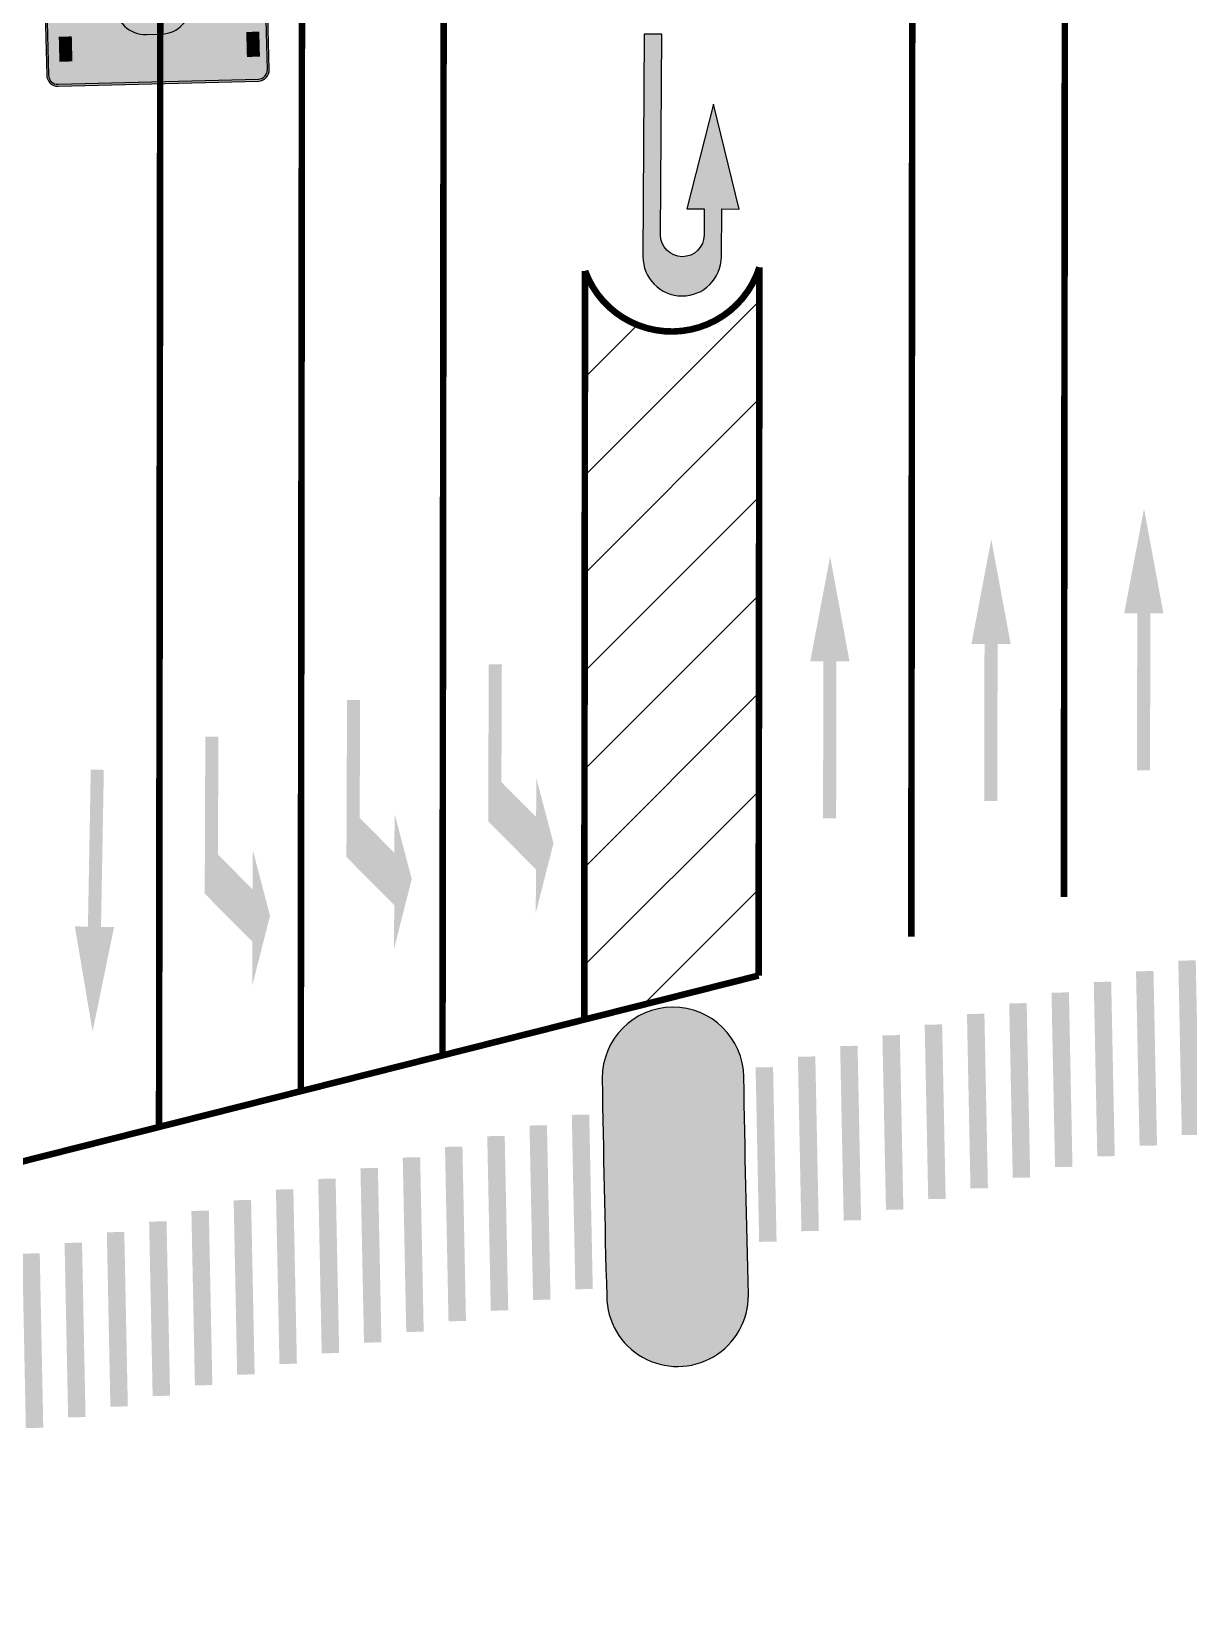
# Model space of a CAD drawing. Extents: x 54765 to 55687, y 61529 to 62330.
# Drawn here: x 55398.51 to 55425.04, y 61846.31 to 61882.66 of the extents above; entities that cross this region are included whole.
import ezdxf

# ---------------------------------------------------------------- set-up
doc = ezdxf.new("R2010")
doc.units = 0
doc.header["$LTSCALE"] = 10
doc.linetypes.add('DASHDOT', pattern=[25.399999999999995, 12.7, -6.349999999999998, 0, -6.349999999999998])
doc.linetypes.add('JTSS01', pattern=[6, 2, -4])
doc.layers.get('0').update_dxf_attribs({"color": 251, "linetype": 'CONTINUOUS', "lineweight": 0})
for name, color, linetype in [('@-交通标志', 7, 'CONTINUOUS'), ('@-地面图案', 7, 'CONTINUOUS'), ('@-路面边线', 7, 'CONTINUOUS'), ('@-隔离岛', 3, 'CONTINUOUS'), ('RD-中线', 1, 'DASHDOT'), ('道路绿化带', 3, 'CONTINUOUS')]:
    doc.layers.add(name, color=color, linetype=linetype)
doc.layers.add('@-道路标线', color=7, linetype='CONTINUOUS', lineweight=0)

# ---------------------------------------------------------------- blocks, each defined once
blk = doc.blocks.new('*U9')
at = {"layer": '@-路面边线'}
h = blk.add_hatch(color=256, dxfattribs=at)
h.dxf.hatch_style = 1
h.paths.add_polyline_path([(0.9646567362793402, -0.03550518814048487), (1.865001029216105, 3.861850345303517), (1.475265475859007, 3.951884774600399), (0.574921182936351, 0.05452924115283547)])
blk = doc.blocks.new('*U10')
at = {"layer": '@-道路标线', "color": 0, "linetype": 'ByBlock', "lineweight": -2, "transparency": 16777216}
for p, rotation in [((55409.46499406338, 61853.39401768881), 14.16754443276075), ((55410.4345782137, 61853.63877588673), 14.1675444327831), ((55408.49540991306, 61853.14925949089), 14.16754443277028), ((55406.55624161242, 61852.65974309504), 14.16754443276075), ((55407.52582576274, 61852.90450129296), 14.1675444327831), ((55405.5866574621, 61852.41498489711), 14.16754443277028), ((55403.64748916147, 61851.92546850127), 14.16754443277028), ((55404.61707331178, 61852.17022669919), 14.1675444327831), ((55402.67790501115, 61851.68071030334), 14.16754443277028), ((55400.73873671051, 61851.1911939075), 14.1675444327831), ((55401.70832086083, 61851.43595210542), 14.1675444327831), ((55399.76915256019, 61850.94643570957), 14.16754443276075), ((55397.82998425956, 61850.45691931373), 14.16754443277831), ((55398.79956840987, 61850.70167751165), 14.1675444327831), ((55396.86040010924, 61850.21216111581), 14.1675444327831), ((55394.9212318086, 61849.72264471996), 14.1675444327831), ((55395.89081595892, 61849.96740291788), 14.1675444327831)]:
    blk.add_blockref('*U9', p, dxfattribs=dict(at, rotation=rotation))
blk = doc.blocks.new('6米调头箭头')
at = {"layer": '@-地面图案'}
blk.add_hatch(color=256, dxfattribs=at).paths.add_polyline_path([(5.100000000000023, -0.1873308352377876, 1), (5.100000000000023, 1.612669164762224), (4, 1.612669164762224), (4, 2.012669164762201), (1.600000000000023, 1.412669164762178), (4, 0.8126691647622124), (4, 1.21266916476219), (4.600000000000023, 1.21266916476219, -1), (4.600000000000023, 0.2126691647621897), (0, 0.2126691647621896), (-1.110223024625157e-16, -0.1873308352377876)])
at = {"layer": '@-地面图案', "flags": 128}
blk.add_lwpolyline([(0, -0.1873308352377876), (5.100000000000023, -0.1873308352377876, 0.9999999999999999), (5.100000000000023, 1.612669164762224), (4, 1.612669164762224), (4, 2.012669164762201), (1.600000000000023, 1.412669164762178), (4, 0.8126691647622124), (4, 1.21266916476219), (4.600000000000023, 1.21266916476219, -0.9999999999999999), (4.600000000000023, 0.2126691647621897), (0, 0.2126691647621897)], format="xyb", close=True, dxfattribs=at)
blk = doc.blocks.new('*U41')
blk.add_hatch(color=256).paths.add_polyline_path([(-4.801084660847209, 6.913216578314859, -0.4142135623730984), (0.1989153391527907, 11.91321657831492), (1.491435396424549, 11.91321657831492, -0.4142135623730951), (6.491435396424549, 6.913216578314916), (6.49143539642455, -14.66465926674562), (10.79636812481976, -14.66465926674562), (10.79636812481976, 8.218149306710473, 0.4142135623730929), (2.796368124819764, 16.21814930671042), (-1.106017389242425, 16.21814930671042, 0.4142135623730973), (-9.106017389242425, 8.218149306710359), (-9.106017389242425, -5.460463757892171), (-13.67451746478991, -0.8965452761797772), (-13.67370531171082, -7.128049356979373), (-6.909623209905476, -14.50053319644144), (-0.3203471659421666, -6.952514030759631), (-0.3204402155788557, -0.8965452761797793), (-4.801084660847209, -5.460463757892172)])
at = {"color": 7}
for p, q in [((2.796368124819764, 16.21814930671042), (-1.106017389242425, 16.21814930671042)), ((0.1989153391527907, 11.91321657831492), (1.491435396424549, 11.91321657831492)), ((-9.106017389242425, 8.218149306710359), (-9.106017389242425, -5.460463757892171)), ((-4.801084660847209, -5.460463757892171), (-4.801084660847209, 6.913216578314859)), ((6.491435396424549, 6.913216578314916), (6.491435396424549, -14.66465926674562)), ((10.79636812481976, -14.66465926674562), (10.79636812481976, 8.218149306710473)), ((-9.106017389242425, -5.460463757892171), (-13.67451746478991, -0.8965452761797792)), ((-13.67451746478991, -0.8965452761797792), (-13.67370531171082, -7.128049356979375)), ((-0.3204402155788557, -0.8965452761797792), (-4.801084660847209, -5.460463757892171)), ((-0.3203471659421666, -6.95251403075963), (-0.3204402155788557, -0.8965452761797792)), ((-13.67370531171082, -7.128049356979375), (-6.909623209905476, -14.50053319644144)), ((-6.909623209905476, -14.50053319644144), (-0.3203471659421666, -6.95251403075963))]:
    blk.add_line(p, q, dxfattribs=at)
blk.add_line((6.491435396424549, -14.66465926674562), (10.79636812481976, -14.66465926674562))
at = {"const_width": 3.42}
for points in [[(-25.09646763451883, 22.7794042465523), (-25.09646763451883, 16.2330046214397)], [(24.0453234474171, 22.7794042465523), (24.0453234474171, 16.2330046214397)], [(-25.09646763451883, 9.279404246552303), (-25.09646763451883, 2.733004621439704)], [(24.0453234474171, 9.279404246552303), (24.0453234474171, 2.733004621439704)], [(-25.09646763451883, -4.220595753447697), (-25.09646763451883, -10.7669953785603)], [(24.0453234474171, -4.220595753447697), (24.0453234474171, -10.7669953785603)], [(-25.09646763451883, -17.7205957534477), (-25.09646763451883, -24.2669953785603)], [(24.0453234474171, -17.7205957534477), (24.0453234474171, -24.2669953785603)]]:
    blk.add_lwpolyline(points, dxfattribs=at)
at = {"color": 7}
for centre, radius, start, end in [((-1.106017389242425, 8.218149306710416), 8, 90, 180), ((2.796368124819764, 8.218149306710416), 8, 0, 90), ((0.1989153391527907, 6.913216578314916), 5, 90, 180), ((1.491435396424549, 6.913216578314916), 5, 0, 90)]:
    blk.add_arc(centre, radius, start, end, dxfattribs=at)
blk = doc.blocks.new('A$C397027C1')
at = {"layer": '@-交通标志'}
h = blk.add_hatch(color=255, dxfattribs=at)
edge = h.paths.add_edge_path(flags=0)
edge.add_arc((0.05998160669696517, 0.06000054875039496), 0.049999999522088, 179.9999994523531, 270.0000005476468)
edge.add_line((0.05998160717717838, 0.01000054922769777), (1.139981607178925, 0.01000054922769777))
edge.add_arc((1.139981607644586, 0.06000054875039496), 0.049999999522088, 269.9999994523531, 360.0000005476469)
edge.add_line((1.189981607167283, 0.06000054922697018), (1.189981607167283, 1.140000549226897))
edge.add_arc((1.139981607644586, 1.140000549705292), 0.049999999522088, 359.9999994523531, 450.0000005476469)
edge.add_line((1.139981607164373, 1.190000549227989), (0.05998160716262646, 1.190000549227989))
edge.add_arc((0.05998160669696517, 1.140000549705292), 0.049999999522088, 89.99999945235315, 180.0000005476469)
edge.add_line((0.009981607174267992, 1.140000549228716), (0.009981607174267992, 0.06000054922878917))
edge = h.paths.add_edge_path(flags=0)
edge.add_arc((0.05998160659510177, 0.06000054865398852), 0.05999999942650536, 179.999999452353, 270.0000005476469)
edge.add_line((0.05998160717717838, 5.492274794960395e-07), (1.139981607178925, 5.492274794960395e-07))
edge.add_arc((1.139981607746449, 0.06000054865398852), 0.05999999942650536, 269.999999452353, 360.0000005476469)
edge.add_line((1.199981607176596, 0.06000054922697018), (1.199981607176596, 1.140000549226897))
edge.add_arc((1.139981607746449, 1.140000549801698), 0.05999999942650536, 359.999999452353, 450.000000547647)
edge.add_line((1.139981607164373, 1.200000549228207), (0.05998160716262646, 1.200000549228207))
edge.add_arc((0.05998160659510177, 1.140000549801698), 0.05999999942650536, 89.99999945235302, 180.000000547647)
edge.add_line((-1.839283504523337e-05, 1.140000549228716), (-1.839283504523337e-05, 0.06000054922878917))
h = blk.add_hatch(color=5, dxfattribs=at)
edge = h.paths.add_edge_path(flags=0)
edge.add_arc((0.05998160669696517, 0.06000054875039496), 0.049999999522088, 179.9999994523531, 270.0000005476468)
edge.add_line((0.05998160717717838, 0.01000054922769777), (1.139981607178925, 0.01000054922769777))
edge.add_arc((1.139981607644586, 0.06000054875039496), 0.049999999522088, 269.9999994523531, 360.0000005476469)
edge.add_line((1.189981607167283, 0.06000054922697018), (1.189981607167283, 1.140000549226897))
edge.add_arc((1.139981607644586, 1.140000549705292), 0.049999999522088, 359.9999994523531, 450.0000005476469)
edge.add_line((1.139981607164373, 1.190000549227989), (0.05998160716262646, 1.190000549227989))
edge.add_arc((0.05998160669696517, 1.140000549705292), 0.049999999522088, 89.99999945235315, 180.0000005476469)
edge.add_line((0.009981607174267992, 1.140000549228716), (0.009981607174267992, 0.06000054922878917))
at = {"layer": '@-交通标志', "elevation": 1e-08}
blk.add_lwpolyline([(-1.839283504523337e-05, 0.06000054922697018, 0.4142135679721832), (0.05998160717717838, 5.492274794960395e-07), (1.139981607164373, 5.492274794960395e-07, 0.4142135679721832), (1.199981607176596, 0.06000054922697018), (1.199981607176596, 1.140000549228716, 0.4142135679721832), (1.139981607164373, 1.200000549228207), (0.05998160717717838, 1.200000549228207, 0.4142135679721832), (-1.839283504523337e-05, 1.140000549228716)], format="xyb", close=True, dxfattribs=at)
at = {"layer": '@-交通标志', "color": 5, "elevation": 1e-08}
blk.add_lwpolyline([(0.009981607174267992, 0.06000054922697018, 0.4142135679721832), (0.05998160717717838, 0.01000054922769777), (1.139981607164373, 0.01000054922769777, 0.4142135679721832), (1.189981607167283, 0.06000054922697018), (1.189981607167283, 1.140000549228716, 0.4142135679721832), (1.139981607164373, 1.190000549227989), (0.05998160717717838, 1.190000549227989, 0.4142135679721832), (0.009981607174267992, 1.140000549228716)], format="xyb", close=True, dxfattribs=at)
at = {"layer": '@-交通标志', "xscale": 0.02057397914177272, "yscale": 0.02057397914177272, "zscale": 0.02057397914177272}
blk.add_blockref('*U41', (0.5999816071707755, 0.6000005492278433, 1e-08), dxfattribs=at)
blk = doc.blocks.new('*U55')
at = {"layer": '@-路面边线'}
h = blk.add_hatch(color=256, dxfattribs=at)
h.dxf.hatch_style = 1
h.paths.add_polyline_path([(0.9646567362793402, -0.03550518814048487), (1.865001029216105, 3.861850345303517), (1.475265475859007, 3.951884774600399), (0.574921182936351, 0.05452924115283547)])
blk = doc.blocks.new('*U56')
at = {"layer": '@-道路标线', "color": 0, "linetype": 'ByBlock', "lineweight": -2, "transparency": 16777216}
for p, rotation in [((55428.22508677237, 61858.15258268062), 14.16754443277699), ((55427.25550262205, 61857.9078244827), 14.16754443276075), ((55425.31633432141, 61857.41830808685), 14.16754443277699), ((55426.28591847173, 61857.66306628477), 14.16754443277699), ((55424.34675017109, 61857.17354988892), 14.16754443276075), ((55422.40758187046, 61856.68403349308), 14.16754443277699), ((55423.37716602078, 61856.928791691), 14.16754443276075), ((55421.43799772014, 61856.43927529515), 14.16754443276075), ((55419.4988294195, 61855.94975889931), 14.16754443277699), ((55420.46841356982, 61856.19451709723), 14.16754443276075), ((55418.52924526918, 61855.70500070138), 14.16754443276075), ((55416.59007696855, 61855.21548430554), 14.16754443276075), ((55417.55966111887, 61855.46024250346), 14.16754443276075), ((55415.62049281823, 61854.97072610761), 14.16754443276075), ((55414.65090866791, 61854.72596790969), 14.16754443276075)]:
    blk.add_blockref('*U55', p, dxfattribs=dict(at, rotation=rotation))

msp = doc.modelspace()

# ---------------------------------------------------------------- hatches: boundary and pattern name
at = {"layer": '@-道路标线'}
for points in [[(55424.01145716926, 61865.72780056173), (55424.16145686579, 61865.72750001689), (55424.16866993112, 61869.32749279188), (55424.46866933158, 61869.32689170143), (55424.02347894464, 61871.7277885166), (55423.56867113809, 61869.32869496879), (55423.8686705359, 61869.32809387951), (55423.8614574689, 61865.72810110604)], [(55420.50748339045, 61865.02577916229), (55420.65748308698, 61865.02547861745), (55420.66469615231, 61868.62547139244), (55420.96469555277, 61868.62487030199), (55420.51950516583, 61871.02576711716), (55420.06469735928, 61868.62667356935), (55420.36469675709, 61868.62607248007), (55420.35748369009, 61865.0260797066)], [(55416.81082615303, 61864.6307565133), (55416.96082584956, 61864.63045596846), (55416.96803891489, 61868.23044874345), (55417.26803831535, 61868.229847653), (55416.82284792841, 61870.63074446817), (55416.36804012186, 61868.23165092036), (55416.66803951967, 61868.23104983108), (55416.66082645267, 61864.63105705761)], [(55400.01308295451, 61865.74416757259), (55399.86310721894, 61865.74686535438), (55399.798360466, 61862.14744764226), (55399.49840898747, 61862.15284320671), (55399.90517169982, 61859.74513805585), (55400.39826341523, 61862.13665651747), (55400.09831193933, 61862.14205208071), (55400.16305869392, 61865.74146979128)]]:
    msp.add_hatch(color=7, dxfattribs=at).paths.add_polyline_path(points)
at = {"layer": '@-道路标线', "extrusion": (-9.909994591593852e-17, 1.338658729692006e-17, -1)}
for points in [[(-55409.14277286409, 61868.16280278832), (-55409.29277177901, 61868.16223215332), (-55409.28250036937, 61865.46225169088), (-55410.0794511994, 61864.65921409857), (-55410.08287499962, 61865.55920758705), (-55410.47716576513, 61864.05769675061), (-55410.07108189953, 61862.4592300186), (-55410.07488612545, 61863.45922278218), (-55408.97907873455, 61864.56339947187), (-55408.99277394897, 61868.16337342182)], [(-55405.89189578266, 61867.34216353193), (-55406.04189469758, 61867.34159289693), (-55406.03162328793, 61864.64161243449), (-55406.82857411797, 61863.83857484219), (-55406.83199791819, 61864.73856833066), (-55407.2262886837, 61863.23705749423), (-55406.8202048181, 61861.63859076221), (-55406.82400904402, 61862.6385835258), (-55405.72820165312, 61863.74276021549), (-55405.74189686754, 61867.34273416543)], [(-55402.64099832872, 61866.50242252566), (-55402.79099724364, 61866.50185189066), (-55402.780725834, 61863.80187142822), (-55403.57767666403, 61862.99883383591), (-55403.58110046425, 61863.89882732439), (-55403.97539122976, 61862.39731648795), (-55403.56930736416, 61860.79884975593), (-55403.57311159009, 61861.79884251952), (-55402.47730419918, 61862.90301920921), (-55402.4909994136, 61866.50299315916)]]:
    msp.add_hatch(color=7, dxfattribs=at).paths.add_polyline_path(points)
at = {"layer": '@-隔离岛'}
h = msp.add_hatch(dxfattribs=at)
h.set_pattern_fill('GRASS', color=256, scale=0.02, angle=-1.6576033e-09)
h.set_pattern_definition([(90, (0, 0), (-0.3592102447896078, 0.3592102448103922), [0.09525, -0.6231704896]), (44.9999999983424, (0, 0), (-0.3592102448323739, 0.3592102448531583), [0.09525, -0.41275]), (134.9999999983424, (0, 0), (-0.3592102448531583, -0.3592102448323739), [0.09525, -0.41275])])
h.paths.add_polyline_path([(55444.10514285997, 61840.38388635428, 0.7139306444461481), (55443.61274803677, 61841.19139630612), (55440.88785769969, 61840.59119495803), (55441.15597058686, 61836.38073565691, -0.02876485605294558)])
h.paths.add_polyline_path([(55435.23547748455, 61824.37676162309), (55430.0528191985, 61824.85185737841), (55429.98375845196, 61812.48155847184, 0.8710428831003636), (55430.96416244819, 61812.34018676951, -0.03008971087652942)])
h.paths.add_polyline_path([(55442.78893150797, 61865.20696596892), (55441.02336005426, 61859.18158453481), (55448.5185854714, 61860.69430665345, 0.7164260041423018), (55448.6397499325, 61861.63338278389, -0.04629742195586664)])
h.paths.add_polyline_path([(55430.42084586166, 61881.42664972704, 0.8285064616931237), (55429.45522602546, 61881.2449800717), (55429.44424390991, 61870.94788756531), (55435.30254092203, 61872.66920678309, -0.06787291976551854)])
h.paths.add_polyline_path([(55387.15296973826, 61846.50658997761, -0.01682260308834378), (55385.10960400281, 61843.6673224002, 0.7663081273139865), (55385.69416682661, 61842.89878093391), (55387.97490389748, 61843.77727763189)])
h.paths.add_polyline_path([(55394.6827460511, 61860.18576641726, 0.8629105261833853), (55393.7043296206, 61860.33161811279, -0.02035316220079489), (55392.31070561335, 61856.33597833815), (55394.67798064442, 61855.85544468054)])
h.paths.add_polyline_path([(55380.29802366403, 61824.50053930139, 0.01119870181116262), (55368.47824879449, 61818.83995125689, 0.6892699878488552), (55368.57638994783, 61817.91057431256, -0.07243047048160253), (55376.06535742449, 61814.71583220279, -0.02570269051202193), (55379.08644983965, 61812.7203629526)])
h.paths.add_polyline_path([(55393.95172697181, 61806.84373141722), (55386.92239806412, 61804.7408003946, -0.05838258533084271), (55390.85681724678, 61797.54454814595, -0.04415140295333281), (55392.90014160256, 61792.84565164307, 0.8483191313043364), (55393.87444547039, 61793.00106408539)])
h = msp.add_hatch(dxfattribs=at)
h.set_pattern_fill('ANSI31', color=0, scale=0.5)
h.set_pattern_definition([(45, (0, 0), (-1.122532015133644, 1.122532015133644), [])])
h.paths.add_polyline_path([(55415.20096989718, 61877.26198344127, -0.7151324804848538), (55411.20088213755, 61877.18177958132), (55411.18257419454, 61860.01581716396), (55415.18291906717, 61861.02564926753)])
h = msp.add_hatch(dxfattribs=at)
h.set_pattern_fill('AR-HBONE', color=30, scale=0.01, angle=-1.6576033e-09, style=0)
h.set_pattern_definition([(44.9999999983424, (0, 0), (4.156886443366873e-11, 1.436840979371065), [3.048, -1.016]), (134.9999999983424, (0.7184200000207843, 0.7184199999792156), (4.156886443366873e-11, 1.436840979371065), [3.048, -1.016])])
h.paths.add_polyline_path([(55394.07239679051, 61828.45811683485, 0.5320472370406927), (55392.35941244733, 61829.62618419688, 0.01119870181118014), (55380.29802366403, 61824.50053930139), (55379.08644983965, 61812.7203629526, -0.07984631107610393), (55386.92239806412, 61804.7408003946), (55393.95172697181, 61806.84373141722)])
h.paths.add_polyline_path([(55441.15597058686, 61836.38073565691), (55440.88785769969, 61840.59119495803), (55431.10297324162, 61838.43591525276, 0.3504799632391637), (55430.12187994504, 61837.22215628499), (55430.0528191985, 61824.85185737841), (55435.23547748455, 61824.37676162309, -0.01114569056572575), (55437.18097882807, 61828.69321170265, -0.05015123629595979)])
h.paths.add_polyline_path([(55442.78893150797, 61865.20696596892, -0.0715934756689752), (55435.30254092203, 61872.66920678309), (55429.44424390991, 61870.94788756531), (55429.43083005989, 61858.37074302078, 0.4741481752471091), (55430.92812402084, 61857.144115881), (55441.02336005426, 61859.18158453481)])
h.paths.add_polyline_path([(55394.67798064442, 61855.85544468054), (55392.31070561335, 61856.33597833815, -0.05352022475963503), (55387.15296973826, 61846.50658997761), (55387.97490389748, 61843.77727763189), (55393.86776830686, 61846.04709732808, 0.3098922190945812), (55394.66846895876, 61847.21218252694)])
h = msp.add_hatch(dxfattribs=at)
h.set_pattern_fill('ANGLE', color=30, scale=0.05, angle=-1.657603322228978e-09)
h.set_pattern_definition([(359.9999999983424, (0, 0), (1.01040245059636e-11, 0.3492500000000001), [0.254, -0.09525]), (90, (0, 0), (-0.3492500000000001, 1.010404589135832e-11), [0.254, -0.09525])])
h.paths.add_polyline_path([(55414.84505100063, 61858.69912519888, 0.02707563050769999), (55414.83298624694, 61858.87457354522), (55411.60442194837, 61858.05956684433, 0.002667742165292345), (55411.69781394905, 61853.67482441715, 1.000000000005399), (55414.94824311184, 61853.70215383496, -0.003064428996685597)])
h.paths.add_polyline_path([(55411.59522287369, 61858.67414033343, 0.00341563883022926), (55411.59539355424, 61858.65193959614, 0.0003603659525204668), (55411.60442194837, 61858.05956684433), (55414.83298624695, 61858.87457354522, 0.9408165657507399)])
h.paths.add_polyline_path([(55413.4440576739, 61832.31063185228), (55410.19778647341, 61831.65635621866, 0.00243291313221701), (55410.24347211736, 61827.65693163, 1.000000000005394), (55413.49401008201, 61827.6506403776, -0.002857325105199349)])
h.paths.add_polyline_path([(55410.19259448416, 61832.65704123137, 0.003415638771922668), (55410.19253553323, 61832.63483991664, 0.0005951935120770344), (55410.19778647341, 61831.65635621866), (55413.4440576739, 61832.31063185228, -0.000207102078081653), (55413.44250719539, 61832.64841176855, 0.9931919757950632)])
at = {"layer": '道路绿化带'}
h = msp.add_hatch(dxfattribs=at)
h.set_pattern_fill('GRASS', color=256, scale=0.1, style=0)
h.set_pattern_definition([(90, (0, 0), (-1.79605, 1.79605), [0.4762500000000001, -3.11585]), (45, (0, 0), (-1.79605122421383, 1.79605122421383), [0.4762500000000001, -2.06375]), (135, (0, 0), (-1.79605122421383, -1.79605122421383), [0.4762500000000001, -2.06375])])
edge = h.paths.add_edge_path()
edge.add_line((55415.03070697893, 61952.02544801505), (55414.98052179887, 61904.9706306353))
edge.add_line((55409.03278780603, 61954.57538672884), (55411.49545801061, 61919.57274032152))
edge.add_line((55409.03278780603, 61954.57538672884), (55415.03070697893, 61952.02544801505))
edge.add_arc((55413.19488107845, 61883.38903195503), 1.84576085506077, 199.6712687205648, 342.6767492427786)
edge.add_line((55411.4960743386, 61919.55492789151), (55411.45683981496, 61882.76770619466))
edge.add_line((55414.98052149521, 61904.97034591987), (55414.95691830508, 61882.83943396918))

# ---------------------------------------------------------------- linework, layer by layer
at = {"layer": '@-道路标线', "color": 7, "linetype": 'JTSS01', "ltscale": 0.1, "const_width": 0.1499999999999999, "flags": 128}
for points in [[(55419.05961814732, 62213.53718757688), (55418.68460608384, 61861.91696538716)], [(55422.55961615673, 62213.53345473846), (55422.18557448788, 61862.82309760404)]]:
    msp.add_lwpolyline(points, dxfattribs=at)
at = {"layer": '@-道路标线', "color": 7, "linetype": 'Continuous', "const_width": 0.1499999999999999, "flags": 128}
for points in [[(55407.96470547014, 61890.14461025558), (55407.93169709861, 61859.19517790392)], [(55404.71382870327, 61889.32426593662), (55404.68082001718, 61858.37453864753)], [(55401.46295130728, 61888.5033317428), (55401.42992256324, 61857.53479764125)], [(55411.20088213755, 61877.18177958132), (55411.18257419454, 61860.01581716396)], [(55415.20097124402, 61877.26319489365), (55415.18291906717, 61861.02564926753)], [(55394.92804367632, 61855.91258425073), (55415.18291906717, 61861.02564926753)]]:
    msp.add_lwpolyline(points, dxfattribs=at)
msp.add_lwpolyline([(55411.20088213755, 61877.18177958132, 0.715359719918372), (55415.20135626265, 61877.26319448301)], format="xyb", dxfattribs=at)
at = {"layer": 'RD-中线', "color": 32, "linetype": 'Continuous', "true_color": 0xcd6928}
msp.add_lwpolyline([(55414.84505100063, 61858.699125199, 0.9931919757570685), (55411.59522287369, 61858.67414033343, 0.003415638960460806), (55411.59539355426, 61858.65193959529, 0.003028111028415764), (55411.69781394905, 61853.67482441715, 0.9999999999999997), (55414.94824311182, 61853.70215383591, -0.003064428996173411)], format="xyb", close=True, dxfattribs=at)

# ---------------------------------------------------------------- block references
at = {"layer": '@-交通标志', "xscale": 4.255540096608455, "yscale": 4.255540096608455, "zscale": 4.255540096608455, "rotation": 181.4572268106962}
msp.add_blockref('A$C397027C1', (55403.83445945752, 61886.64462535466, 65.99397695526862), dxfattribs=at)
at = {"layer": '@-地面图案', "rotation": 269.6562453466279}
msp.add_blockref('6米调头箭头', (55412.74760781499, 61882.61057460671), dxfattribs=at)
at = {"layer": '@-道路标线', "color": 4}
for name in ['*U56', '*U10']:
    msp.add_blockref(name, (0, 0), dxfattribs=at)

doc.saveas('drawing.dxf')
